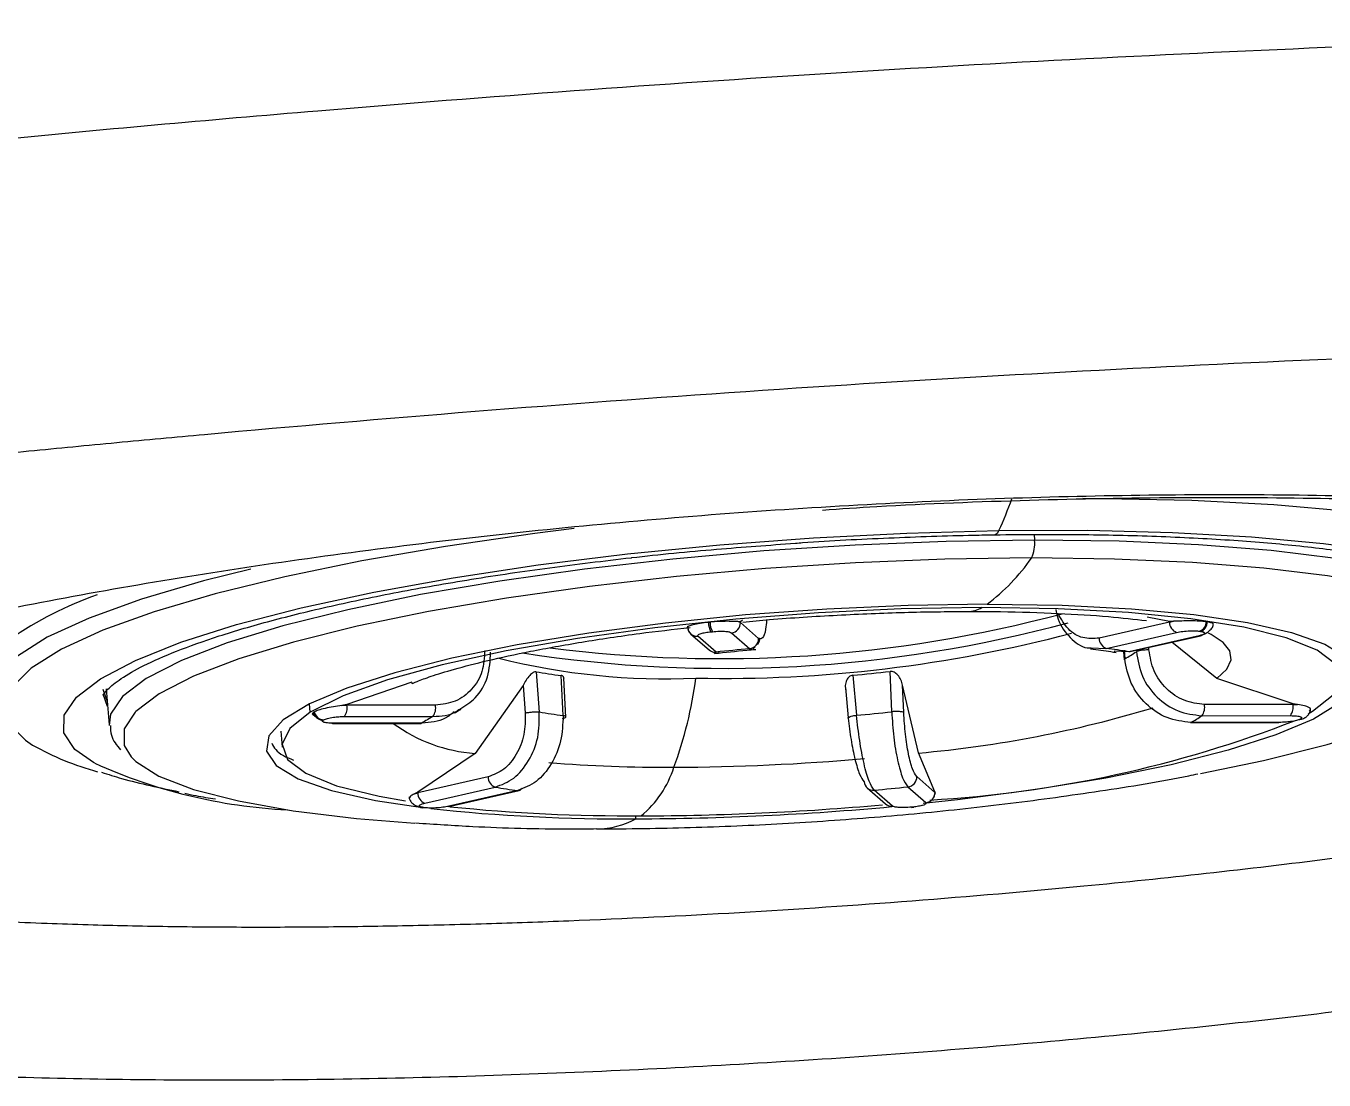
# Model space of a CAD drawing. Extents: x 525 to 613, y 487 to 635.
# Drawn here: x 566.148 to 567.716, y 583.094 to 584.367 of the extents above; entities that cross this region are included whole.
import ezdxf

# ---------------------------------------------------------------- set-up
doc = ezdxf.new("R2010")
doc.units = 0
doc.header["$MEASUREMENT"] = 0
doc.layers.add('1', color=4, linetype='Continuous')
doc.layers.add('STD TEST', color=3, linetype='Continuous')

# ---------------------------------------------------------------- blocks, each defined once
blk = doc.blocks.new('2023 VANGUARD')
at = {"layer": '1', "color": 3, "linetype": 'Continuous', "lineweight": 25}
for p, q in [((-1.5942, -8.9379), (-1.5937, -8.945)), ((-1.9879, -9.0442), (-1.9859, -9.044)), ((-1.9491, -9.0436), (-1.9508, -9.0434)), ((-1.9508, -9.0434), (-1.9491, -9.0444)), ((-1.9465, -9.0415), (-1.9491, -9.0436)), ((-1.9491, -9.0444), (-1.9491, -9.0436)), ((-1.9271, -9.0636), (-1.9491, -9.0444)), ((-1.4308, -9.0439), (-1.5157, -9.0632)), ((-1.4308, -9.0432), (-1.4579, -9.038)), ((-1.4258, -9.0429), (-1.4308, -9.0432)), ((-1.4308, -9.0439), (-1.4258, -9.0429)), ((-1.4308, -9.0432), (-1.4308, -9.0439)), ((-1.3864, -9.0435), (-1.3851, -9.0436)), ((-2.0127, -9.0508), (-2.0133, -9.0497)), ((-2.009, -9.0583), (-1.987, -9.0775)), ((-1.9784, -9.0801), (-2.0004, -9.0609)), ((-1.985, -9.0557), (-1.983, -9.0555)), ((-1.9599, -9.0568), (-1.9379, -9.076)), ((-1.5072, -9.0756), (-1.4222, -9.0563)), ((-1.395, -9.0604), (-1.48, -9.0797)), ((-1.4781, -9.0796), (-1.3932, -9.0603)), ((-1.3945, -9.0549), (-1.3932, -9.0551)), ((-1.3923, -9.0539), (-1.3898, -9.0546)), ((-1.9379, -9.076), (-1.9353, -9.0757)), ((-1.9341, -9.0767), (-1.9313, -9.0737)), ((-1.5254, -9.0751), (-1.5072, -9.0756)), ((-1.48, -9.0797), (-1.4975, -9.0791)), ((-1.4862, -9.0795), (-1.4854, -9.0894)), ((-1.4855, -9.078), (-1.4848, -9.0882)), ((-1.4556, -9.0775), (-1.4558, -9.0745)), ((-1.3735, -9.112), (-1.4279, -9.0682)), ((-1.9757, -9.0798), (-1.9784, -9.0801)), ((-2.196, -9.1039), (-2.192, -9.1525)), ((-2.1632, -9.1568), (-2.1656, -9.1084)), ((-1.8134, -9.1081), (-1.809, -9.1564)), ((-1.7662, -9.1521), (-1.7682, -9.1035)), ((-2.7193, -9.125), (-2.7141, -9.1398)), ((-2.7154, -9.1247), (-2.7117, -9.1681)), ((-2.3462, -9.1164), (-2.4245, -9.1436)), ((-2.2117, -9.1206), (-2.2697, -9.2025)), ((-2.2117, -9.1206), (-2.209, -9.1536)), ((-2.1601, -9.1586), (-2.1624, -9.1116)), ((-1.8223, -9.1228), (-1.8189, -9.1597)), ((-1.7339, -9.202), (-1.7531, -9.1202)), ((-1.7517, -9.1532), (-1.7531, -9.1202)), ((-1.2815, -9.1425), (-1.3735, -9.112)), ((-2.7136, -9.1457), (-2.7189, -9.1309)), ((-2.4687, -9.1527), (-2.4695, -9.1427)), ((-2.4647, -9.1528), (-2.464, -9.1524)), ((-2.4245, -9.1436), (-2.4304, -9.1445)), ((-2.4304, -9.1445), (-2.4245, -9.1443)), ((-2.4275, -9.1579), (-2.3205, -9.1578)), ((-2.4245, -9.1443), (-2.4245, -9.1436)), ((-2.3175, -9.1442), (-2.4245, -9.1443)), ((-1.3914, -9.157), (-1.2845, -9.1569)), ((-1.2814, -9.1433), (-1.3884, -9.1434)), ((-1.2759, -9.1434), (-1.2815, -9.1425)), ((-1.2815, -9.1425), (-1.2814, -9.1433)), ((-1.2814, -9.1433), (-1.2759, -9.1434)), ((-1.2633, -9.1548), (-1.2578, -9.1516)), ((-2.4531, -9.1622), (-2.4524, -9.1618)), ((-2.4416, -9.1663), (-2.3346, -9.1662)), ((-2.3338, -9.166), (-2.4408, -9.1661)), ((-1.4055, -9.1653), (-1.2985, -9.1652)), ((-1.2978, -9.165), (-1.4048, -9.1651)), ((-1.2722, -9.1607), (-1.2728, -9.1611)), ((-1.2674, -9.1596), (-1.2668, -9.1592)), ((-2.5042, -9.1757), (-2.5026, -9.195)), ((-2.2697, -9.2025), (-2.3389, -9.2494)), ((-1.7141, -9.2488), (-1.7339, -9.202)), ((-2.2538, -9.2308), (-2.3388, -9.2502)), ((-1.7141, -9.2496), (-1.7361, -9.2304)), ((-2.3389, -9.2494), (-2.3429, -9.2512)), ((-2.3429, -9.2512), (-2.3388, -9.2502)), ((-2.3388, -9.2502), (-2.3389, -9.2494)), ((-2.3303, -9.2626), (-2.2453, -9.2433)), ((-2.218, -9.2473), (-2.303, -9.2666)), ((-2.3012, -9.2665), (-2.2162, -9.2472)), ((-1.7959, -9.2442), (-1.7739, -9.2634)), ((-1.7654, -9.2661), (-1.7874, -9.2469)), ((-1.7469, -9.2428), (-1.7249, -9.262)), ((-1.7151, -9.2534), (-1.7135, -9.2506)), ((-1.7135, -9.2506), (-1.7141, -9.2488)), ((-1.7141, -9.2488), (-1.7141, -9.2496)), ((-1.7141, -9.2496), (-1.7135, -9.2506)), ((-1.7665, -9.266), (-1.7649, -9.2663)), ((-1.7403, -9.2673), (-1.7423, -9.2675)), ((-1.7419, -9.2677), (-1.7399, -9.2675)), ((-2.3346, -9.268), (-2.3333, -9.2682)), ((-2.3308, -9.2681), (-2.3321, -9.2679)), ((-2.0754, -9.2815), (-2.0756, -9.2779))]:
    blk.add_line(p, q, dxfattribs=at)
at = {"layer": '1', "color": 3, "linetype": 'Continuous', "lineweight": 25, "flags": 128}
for points in [[(-0.9345, -9.0747), (-0.9297, -9.0711), (-0.9068, -9.0483), (-0.8979, -9.026), (-0.9032, -9.0045), (-0.9225, -8.9843), (-0.9556, -8.9655), (-1.0021, -8.9485), (-1.0611, -8.9335), (-1.1319, -8.9207), (-1.2134, -8.9103), (-1.3045, -8.9024), (-1.4038, -8.8972), (-1.5098, -8.8948), (-1.5355, -8.8946)], [(-2.15, -8.9309), (-2.1976, -8.9369), (-2.3052, -8.9525), (-2.4063, -8.9699), (-2.4996, -8.9891), (-2.5837, -9.0096), (-2.6574, -9.0313), (-2.7195, -9.0538), (-2.7692, -9.0767), (-2.8058, -9.0997), (-2.8287, -9.1225), (-2.8375, -9.1448), (-2.8323, -9.1663), (-2.8129, -9.1865), (-2.8041, -9.1925)], [(-2.7292, -9.2144), (-2.7531, -9.1977), (-2.7666, -9.1776), (-2.766, -9.1565), (-2.7511, -9.1347), (-2.7223, -9.1125), (-2.68, -9.0902), (-2.6249, -9.0683), (-2.5578, -9.047), (-2.4798, -9.0267), (-2.3921, -9.0077), (-2.2961, -8.9904), (-2.1933, -8.9749), (-2.0854, -8.9616), (-1.974, -8.9506), (-1.8609, -8.9422), (-1.7479, -8.9364), (-1.6367, -8.9333)], [(-1.6367, -8.9333), (-1.6389, -8.9369), (-1.6413, -8.9383), (-1.6417, -8.9384)], [(-1.6367, -8.9333), (-1.5292, -8.933), (-1.427, -8.9356), (-1.3317, -8.9408), (-1.2448, -8.9488), (-1.1678, -8.9593), (-1.1017, -8.9722), (-1.0477, -8.9872), (-1.0066, -9.0042), (-0.9791, -9.0229), (-0.9655, -9.0429), (-0.9662, -9.0641), (-0.981, -9.0859), (-1.0096, -9.108)], [(-1.5937, -8.945), (-1.7006, -8.9465), (-1.8103, -8.9509), (-1.9209, -8.958), (-2.0306, -8.9677), (-2.1375, -8.9798), (-2.2397, -8.9943), (-2.3356, -9.0107), (-2.4234, -9.0289), (-2.5017, -9.0484), (-2.5691, -9.0691), (-2.6244, -9.0904), (-2.6668, -9.1122), (-2.6955, -9.1339), (-2.71, -9.1552), (-2.7117, -9.1688)], [(-1.0202, -9.0551), (-1.0219, -9.047), (-1.0363, -9.0276), (-1.0649, -9.0095), (-1.1072, -8.9932), (-1.1625, -8.9789), (-1.2298, -8.9669), (-1.308, -8.9574), (-1.3957, -8.9505), (-1.4915, -8.9463), (-1.5937, -8.945)], [(-1.5974, -8.9664), (-1.7023, -8.9679), (-1.8101, -8.9722), (-1.9187, -8.9792), (-2.0264, -8.9887), (-2.1314, -9.0007), (-2.2318, -9.0148), (-2.3259, -9.031), (-2.4122, -9.0488), (-2.489, -9.068), (-2.5552, -9.0883), (-2.6096, -9.1093), (-2.6512, -9.1306), (-2.6794, -9.1519), (-2.6801, -9.1526)], [(-1.056, -9.0427), (-1.078, -9.0298), (-1.1196, -9.0138), (-1.1739, -8.9998), (-1.24, -8.988), (-1.3168, -8.9786), (-1.4029, -8.9718), (-1.497, -8.9678), (-1.5974, -8.9664)], [(-2.5407, -8.9798), (-2.5976, -8.9941), (-2.6725, -9.0161), (-2.7358, -9.039), (-2.7864, -9.0623), (-2.8236, -9.0857), (-2.8469, -9.109), (-2.8559, -9.1317), (-2.8506, -9.1535), (-2.8454, -9.1608)], [(-1.6511, -9.0222), (-1.7465, -9.0237), (-1.8445, -9.0281), (-1.9429, -9.0353), (-2.0395, -9.0451), (-2.1322, -9.0572), (-2.2189, -9.0715), (-2.2976, -9.0875), (-2.3667, -9.105), (-2.4244, -9.1236), (-2.4697, -9.1428), (-2.5014, -9.1621), (-2.5189, -9.1813), (-2.5217, -9.1998), (-2.5098, -9.2172), (-2.4834, -9.2332), (-2.4432, -9.2473), (-2.3901, -9.2593), (-2.333, -9.268)], [(-1.6575, -9.0263), (-1.7547, -9.0279), (-1.8546, -9.0326), (-1.9547, -9.0403), (-2.0526, -9.0507), (-2.1458, -9.0636), (-2.2321, -9.0786), (-2.3093, -9.0955), (-2.3755, -9.1138), (-2.429, -9.133), (-2.4687, -9.1527)], [(-1.6511, -9.0222), (-1.5605, -9.0236), (-1.4766, -9.0278), (-1.4014, -9.0348), (-1.3365, -9.0444), (-1.2833, -9.0564), (-1.2431, -9.0706), (-1.2168, -9.0865), (-1.2049, -9.104), (-1.2077, -9.1225), (-1.2251, -9.1416), (-1.2569, -9.161), (-1.3021, -9.1802), (-1.3599, -9.1987), (-1.4289, -9.2162), (-1.5077, -9.2323), (-1.5943, -9.2465), (-1.687, -9.2587), (-1.7285, -9.2632)], [(-1.2578, -9.1516), (-1.2331, -9.1319), (-1.2239, -9.1127), (-1.2304, -9.0945), (-1.2525, -9.0777), (-1.2896, -9.0628), (-1.3409, -9.05), (-1.405, -9.0398), (-1.4804, -9.0323), (-1.5653, -9.0278), (-1.6575, -9.0263)], [(-2.0127, -9.0508), (-2.0123, -9.053), (-2.0116, -9.0548)], [(-1.3735, -9.112), (-1.3616, -9.1006), (-1.3563, -9.0894), (-1.3578, -9.0787), (-1.3658, -9.0685), (-1.3804, -9.0589), (-1.3836, -9.0573)], [(-1.4781, -9.0796), (-1.4785, -9.0797), (-1.48, -9.0797)], [(-1.3932, -9.2268), (-1.3173, -9.211), (-1.2404, -9.1917), (-1.1743, -9.1715), (-1.1199, -9.1505), (-1.0783, -9.1291), (-1.0501, -9.1078), (-1.0379, -9.0916)], [(-2.6801, -9.1526), (-2.6936, -9.1729), (-2.6937, -9.1931), (-2.6852, -9.2066)], [(-2.4687, -9.1527), (-2.4934, -9.1723), (-2.5027, -9.1915), (-2.4961, -9.2097), (-2.474, -9.2265), (-2.4369, -9.2415), (-2.3856, -9.2542), (-2.3537, -9.2599)], [(-2.3338, -9.166), (-2.3346, -9.1662), (-2.3346, -9.1662)], [(-1.4055, -9.1653), (-1.4055, -9.1653), (-1.4048, -9.1651)], [(-1.2978, -9.165), (-1.2985, -9.1652), (-1.2985, -9.1652)], [(-2.6852, -9.2066), (-2.6795, -9.2122), (-2.6515, -9.2299), (-2.6099, -9.246), (-2.5556, -9.26), (-2.4895, -9.2718), (-2.4127, -9.2811), (-2.3426, -9.2869)], [(-2.3012, -9.2665), (-2.3016, -9.2666), (-2.303, -9.2666)], [(-1.7419, -9.2677), (-1.7419, -9.2677), (-1.7423, -9.2675)], [(-1.7403, -9.2673), (-1.7399, -9.2675), (-1.7396, -9.2673), (-1.7394, -9.267)], [(-2.3308, -9.2681), (-2.3323, -9.2682), (-2.3333, -9.2682)]]:
    blk.add_lwpolyline(points, dxfattribs=at)
at = {"layer": '1', "color": 3, "linetype": 'Continuous', "lineweight": 25}
for centre, radius, start, end in [((-2.1925, -8.6839), 0.6092, 335.8315, 339.7137), ((-1.6319, -8.9495), 0.0384, 333.8758, 6.775), ((-1.7922, -8.8324), 0.2365, 306.6173, 325.4652), ((-2.5712, -9.4445), 0.4605, 109.6761, 124.3978), ((-1.6747, -8.9971), 0.0339, 270.4577, 300.4655), ((-1.969, -7.5053), 1.5945, 261.2175, 285.1206), ((-1.9741, -7.4838), 1.6042, 262.6679, 284.9412), ((-1.9621, -9.0438), 0.0257, 180.8954, 207.4046), ((-1.9601, -9.0436), 0.0257, 180.8954, 207.4046), ((-1.9612, -9.0448), 0.0121, 276.0755, 1.9872), ((-1.4177, -9.0441), 0.013, 179.1094, 249.717), ((-1.3986, -9.0434), 0.0122, 289.6025, 359.961), ((-1.3973, -9.0436), 0.0122, 289.6025, 359.961), ((-2.0016, -9.0498), 0.0112, 210.3138, 276.1483), ((-1.9698, -7.4636), 1.6483, 268.8476, 284.7869), ((-1.9392, -9.064), 0.0121, 276.0755, 1.9891), ((-1.5027, -9.0634), 0.013, 179.1082, 249.7167), ((-1.3942, -9.0555), 0.00494, 261.234, 304.7528), ((-1.9796, -9.069), 0.0112, 229.0163, 276.0821), ((-1.7039, -11.5939), 2.5287, 95.3095, 96.2326), ((-1.6079, -9.8492), 0.7801, 80.5639, 82.5862), ((-2.0396, -8.2882), 0.8242, 255.853, 272.5443), ((-1.5396, -8.9828), 0.1188, 297.4695, 305.404), ((-2.0849, -8.4586), 0.6548, 260.2315, 262.9186), ((-2.0043, -6.9934), 2.1233, 275.1579, 276.3841), ((-2.478, -9.052), 0.4787, 339.5543, 352.8456), ((-2.4528, -9.15), 0.0122, 193.031, 268.5467), ((-2.4521, -9.1496), 0.0122, 193.031, 268.5467), ((-2.4423, -9.1475), 0.0181, 324.7898, 9.9814), ((-2.2535, -9.2825), 0.1415, 118.2798, 124.5936), ((-2.3353, -9.1474), 0.0181, 324.7901, 9.9819), ((-2.0817, -8.5069), 0.6549, 260.305, 262.845), ((-2.0011, -7.0417), 2.1235, 275.1914, 276.3506), ((-1.8596, -7.7907), 1.417, 275.092, 286.7902), ((-1.4718, -9.0405), 0.1415, 298.2798, 304.5936), ((-1.4063, -9.1465), 0.0181, 324.7901, 9.9819), ((-1.2993, -9.1464), 0.0181, 324.7898, 9.9814), ((-2.4416, -9.1648), 0.00146, 227.1846, 301.579), ((-2.2559, -9.0126), 0.1905, 233.7757, 265.8374), ((-1.8034, -7.8135), 1.4477, 273.2965, 291.2577), ((-1.2728, -9.1508), 0.0103, 269.8632, 301.3114), ((-1.2721, -9.1505), 0.0103, 269.7956, 308.5171), ((-2.6365, -8.8947), 0.3417, 240.628, 254.8916), ((-2.4648, -8.6306), 0.6408, 245.6345, 267.1489), ((-2.0373, -7.3769), 1.8423, 265.5457, 270.2453), ((-2.1494, -9.1809), 0.126, 309.637, 342.3109), ((-2.0361, -6.5517), 2.6675, 270.1438, 275.0964), ((-2.2408, -9.2311), 0.013, 179.1082, 249.7167), ((-1.7481, -9.2308), 0.0121, 276.0755, 1.989), ((-2.3258, -9.2504), 0.013, 179.1094, 249.717), ((-2.1174, -8.4738), 0.7801, 260.5639, 262.5862), ((-2.2175, -9.2418), 0.0055, 263.8639, 328.1289), ((-1.7886, -9.2358), 0.0112, 185.0234, 276.1639), ((-2.0214, -6.7291), 2.5287, 275.3095, 276.2326), ((-1.7261, -9.25), 0.0121, 276.0755, 1.9872), ((-2.3336, -9.2613), 0.00669, 244.3777, 283.1085), ((-2.0848, -7.1638), 2.1141, 264.1582, 270.4276), ((-2.0849, -5.8114), 3.4701, 270.1564, 275.2716), ((-2.0777, -5.9244), 3.3536, 270.1473, 275.1361), ((-1.7666, -9.255), 0.0112, 229.0163, 276.0821), ((-2.0917, -7.1169), 2.1647, 263.8629, 270.43), ((-2.1239, -9.1916), 0.1022, 270.7822, 298.304)]:
    blk.add_arc(centre, radius, start, end, dxfattribs=at)
for points, knots in [([(4.9016, -8.7342), (4.8656, -8.7282), (4.7939, -8.7161), (4.6862, -8.6986), (4.5788, -8.6814), (4.4714, -8.6648), (4.3642, -8.6485), (4.2571, -8.6326), (4.1502, -8.6172), (4.0434, -8.6022), (3.9367, -8.5877), (3.8302, -8.5735), (3.7239, -8.5598), (3.6177, -8.5464), (3.5116, -8.5335), (3.4057, -8.521), (3.3, -8.5089), (3.1943, -8.4972), (3.0889, -8.4859), (2.9836, -8.475), (2.8784, -8.4645), (2.7735, -8.4544), (2.6686, -8.4447), (2.564, -8.4354), (2.2873, -8.4117), (1.8399, -8.379), (1.2227, -8.347), (0.6099, -8.328), (-0.0006, -8.3217), (-0.6113, -8.328), (-1.2248, -8.3471), (-1.8413, -8.3791), (-2.319, -8.4141), (-2.6574, -8.4435), (-2.856, -8.4622), (-3.0558, -8.4823), (-3.2566, -8.5039), (-3.4586, -8.527), (-3.6616, -8.5517), (-3.8657, -8.578), (-4.0709, -8.6059), (-4.2771, -8.6354), (-4.4844, -8.6666), (-4.6927, -8.6994), (-4.8318, -8.7226), (-4.9016, -8.7342)], [0, 0, 0, 0, 0.011092, 0.022165, 0.033216, 0.044247, 0.055258, 0.066248, 0.077218, 0.088167, 0.099097, 0.110005, 0.120894, 0.131762, 0.14261, 0.153439, 0.164247, 0.175035, 0.185804, 0.196552, 0.207281, 0.217991, 0.228681, 0.239351, 0.250002, 0.313248, 0.375993, 0.438243, 0.500002, 0.561948, 0.624257, 0.686938, 0.750001, 0.770134, 0.790393, 0.810778, 0.83129, 0.85193, 0.872696, 0.893591, 0.914614, 0.935766, 0.957048, 0.978459, 1, 1, 1, 1]), ([(-5.1712, -9.17), (-5.1351, -9.1634), (-5.063, -9.1502), (-4.9547, -9.131), (-4.8465, -9.1122), (-4.7383, -9.0938), (-4.6303, -9.0759), (-4.5224, -9.0584), (-4.4145, -9.0414), (-4.3067, -9.0248), (-4.1991, -9.0086), (-4.0915, -8.9929), (-3.984, -8.9776), (-3.8766, -8.9627), (-3.7694, -8.9482), (-3.6622, -8.9342), (-3.5551, -8.9206), (-3.4481, -8.9074), (-3.3413, -8.8947), (-3.2345, -8.8823), (-3.1279, -8.8704), (-3.0214, -8.8589), (-2.915, -8.8478), (-2.8087, -8.8371), (-2.7025, -8.8269), (-2.4141, -8.8001), (-1.9441, -8.7628), (-1.2932, -8.726), (-0.6455, -8.7041), (-0.1493, -8.6985), (0.1964, -8.6997), (0.3929, -8.7017), (0.5897, -8.7051), (0.7868, -8.7098), (0.9842, -8.7159), (1.1819, -8.7234), (1.3798, -8.7322), (1.5779, -8.7424), (1.7763, -8.754), (1.9748, -8.767), (2.1736, -8.7814), (2.3726, -8.7972), (2.5717, -8.8145), (2.7711, -8.8331), (2.9705, -8.8532), (3.1701, -8.8747), (3.3699, -8.8976), (3.5698, -8.922), (3.7697, -8.9478), (3.9698, -8.9751), (4.1699, -9.0038), (4.3701, -9.034), (4.5704, -9.0657), (4.7707, -9.0988), (4.9711, -9.1334), (5.1045, -9.1576), (5.1713, -9.1697)], [0, 0, 0, 0, 0.010591, 0.021166, 0.031726, 0.042272, 0.052802, 0.063317, 0.073816, 0.084301, 0.094771, 0.105225, 0.115665, 0.126089, 0.136498, 0.146892, 0.15727, 0.167634, 0.177982, 0.188315, 0.198633, 0.208936, 0.219224, 0.229496, 0.239753, 0.249995, 0.313051, 0.375739, 0.438056, 0.499999, 0.518868, 0.537767, 0.556697, 0.575656, 0.594645, 0.613664, 0.632712, 0.651789, 0.670896, 0.690031, 0.709196, 0.728389, 0.74761, 0.76686, 0.786138, 0.805444, 0.824778, 0.844139, 0.863528, 0.882943, 0.902385, 0.921854, 0.94135, 0.960873, 0.980423, 1, 1, 1, 1]), ([(-3.3535, -9.5485), (-3.3879, -9.5428), (-3.4519, -9.5303), (-3.5321, -9.5087), (-3.5961, -9.4845), (-3.6435, -9.4577), (-3.6738, -9.4284), (-3.6912, -9.3867), (-3.6734, -9.3411), (-3.6211, -9.2933), (-3.565, -9.2567), (-3.4927, -9.2197), (-3.4048, -9.1827), (-3.3023, -9.1463), (-3.1859, -9.1109), (-3.0568, -9.0768), (-2.87, -9.0338), (-2.6625, -8.9951), (-2.4416, -8.9624), (-2.2702, -8.9411), (-2.0952, -8.9232), (-1.9181, -8.909), (-1.7404, -8.8986), (-1.5639, -8.8921), (-1.3901, -8.8896), (-1.2211, -8.8909), (-1.0584, -8.8961), (-0.9035, -8.9051), (-0.7574, -8.9176), (-0.6216, -8.9336), (-0.4979, -8.9527), (-0.3516, -8.9818), (-0.2336, -9.0161), (-0.1481, -9.0541), (-0.1002, -9.0843), (-0.0697, -9.1156), (-0.0566, -9.1479), (-0.0609, -9.1807), (-0.0829, -9.2138), (-0.1222, -9.2469), (-0.1784, -9.2796), (-0.2509, -9.3118), (-0.339, -9.3432), (-0.442, -9.3735), (-0.5973, -9.4123), (-0.7785, -9.4483), (-0.979, -9.4807), (-1.1383, -9.5031), (-1.3043, -9.5234), (-1.4758, -9.5415), (-1.6509, -9.5572), (-1.8281, -9.5706), (-2.006, -9.5813), (-2.2409, -9.5921), (-2.4706, -9.5974), (-2.687, -9.5968), (-2.842, -9.5934), (-2.9874, -9.5869), (-3.1223, -9.5774), (-3.2456, -9.5648), (-3.3191, -9.5543), (-3.3535, -9.5485)], [0, 0, 0, 0, 0.01572, 0.031465, 0.047027, 0.062633, 0.078288, 0.093958, 0.12507, 0.140747, 0.156379, 0.171982, 0.187613, 0.203213, 0.218828, 0.234467, 0.250144, 0.281253, 0.296926, 0.312575, 0.328158, 0.343751, 0.359376, 0.375014, 0.39061, 0.406284, 0.421862, 0.437448, 0.453094, 0.468808, 0.484532, 0.500198, 0.531238, 0.546903, 0.562555, 0.578168, 0.593732, 0.60939, 0.624999, 0.640609, 0.656286, 0.67188, 0.687453, 0.703116, 0.718782, 0.749903, 0.76558, 0.781198, 0.796813, 0.812443, 0.82804, 0.843637, 0.859276, 0.874951, 0.90605, 0.921721, 0.937371, 0.952962, 0.968536, 0.984267, 1, 1, 1, 1]), ([(-1.8499, -8.9085), (-1.8281, -8.907), (-1.7443, -8.9014), (-1.6001, -8.8961), (-1.4204, -8.8926), (-1.2481, -8.8937), (-1.085, -8.8987), (-0.9333, -8.9073), (-0.7957, -8.9191), (-0.6747, -8.933), (-0.5714, -8.9483), (-0.4856, -8.9641), (-0.4126, -8.9805), (-0.349, -8.998), (-0.3017, -9.0142), (-0.2717, -9.0267), (-0.27, -9.0258), (-0.2813, -9.0079), (-0.2869, -8.9991)], [0, 0, 0, 0, 0.025822, 0.098966, 0.170973, 0.242517, 0.312702, 0.381505, 0.44874, 0.512322, 0.57173, 0.626958, 0.677708, 0.729061, 0.792187, 0.863648, 0.932879, 1, 1, 1, 1]), ([(-1.8826, -8.9486), (-1.8797, -8.9483), (-1.8422, -8.9454), (-1.7696, -8.942), (-1.6923, -8.9392), (-1.6502, -8.9385), (-1.6417, -8.9384)], [0, 0, 0, 0, 0.035464, 0.463764, 0.892012, 1, 1, 1, 1]), ([(-1.6417, -8.9384), (-1.6241, -8.9382), (-1.5732, -8.9376), (-1.4919, -8.9385), (-1.4005, -8.9418), (-1.3159, -8.9474), (-1.2395, -8.9553), (-1.1725, -8.9652), (-1.116, -8.9768), (-1.0712, -8.9895), (-1.0403, -9.0024), (-1.0221, -9.0133), (-1.0173, -9.0201), (-1.0177, -9.019), (-1.0177, -9.0187)], [0, 0, 0, 0, 0.051141, 0.148379, 0.245537, 0.342498, 0.439156, 0.53534, 0.630761, 0.724907, 0.816878, 0.896276, 0.980267, 1, 1, 1, 1]), ([(-2.0812, -8.9661), (-2.0809, -8.9661), (-2.0475, -8.962), (-1.9808, -8.9558), (-1.9144, -8.9509), (-1.8826, -8.9486)], [0, 0, 0, 0, 0.00492, 0.523796, 1, 1, 1, 1]), ([(-2.719, -9.1314), (-2.719, -9.1317), (-2.7193, -9.133), (-2.7148, -9.1252), (-2.6987, -9.1125), (-2.6708, -9.0963), (-2.6313, -9.0788), (-2.5799, -9.0605), (-2.5173, -9.0421), (-2.4448, -9.0243), (-2.3636, -9.0074), (-2.2748, -8.9919), (-2.1805, -8.9778), (-2.1142, -8.97), (-2.0812, -8.9661)], [0, 0, 0, 0, 0.026118, 0.101804, 0.181547, 0.263655, 0.35019, 0.439918, 0.531629, 0.624518, 0.718111, 0.812136, 0.906431, 1, 1, 1, 1]), ([(-0.2822, -9.0242), (-0.281, -9.0297), (-0.2768, -9.0479), (-0.2942, -9.0719), (-0.3196, -9.0956), (-0.3425, -9.1119), (-0.3703, -9.1282), (-0.4024, -9.1441), (-0.4388, -9.1598), (-0.4809, -9.1757), (-0.5267, -9.191), (-0.5792, -9.2068), (-0.643, -9.2241), (-0.723, -9.2433), (-0.8097, -9.2617), (-0.8901, -9.2769), (-0.9847, -9.2935), (-1.0973, -9.3112), (-1.2392, -9.3306), (-1.3836, -9.3478), (-1.5521, -9.3652), (-1.7409, -9.3815), (-1.95, -9.3956), (-2.1221, -9.404), (-2.2573, -9.4087), (-2.3562, -9.4111), (-2.4529, -9.4125), (-2.5477, -9.4128), (-2.6429, -9.4121), (-2.7227, -9.4103), (-2.7886, -9.4081), (-2.8419, -9.4059), (-2.8985, -9.4028), (-2.9637, -9.3985), (-3.0356, -9.3925), (-3.1026, -9.3853), (-3.1471, -9.3794), (-3.1701, -9.376), (-3.1793, -9.3746), (-3.1857, -9.3736), (-3.1891, -9.3731), (-3.1905, -9.3728)], [0, 0, 0, 0, 0.022281, 0.073724, 0.095071, 0.117004, 0.139523, 0.161029, 0.182053, 0.204369, 0.227972, 0.247526, 0.273323, 0.305348, 0.33617, 0.361819, 0.382305, 0.422782, 0.459578, 0.499005, 0.536737, 0.588427, 0.639855, 0.691042, 0.716066, 0.741954, 0.766835, 0.791684, 0.81784, 0.845307, 0.859917, 0.876055, 0.893722, 0.912921, 0.939409, 0.967424, 0.98671, 0.991895, 0.99573, 0.998214, 1, 1, 1, 1]), ([(-1.9462, -9.044), (-1.9355, -9.0429), (-1.8979, -9.0393), (-1.8319, -9.0352), (-1.7509, -9.0317), (-1.6996, -9.0312), (-1.6743, -9.031)], [0, 0, 0, 0, 0.118028, 0.414616, 0.711706, 1, 1, 1, 1]), ([(-1.6743, -9.031), (-1.6611, -9.031), (-1.6231, -9.0312), (-1.5649, -9.033), (-1.5046, -9.0368), (-1.4732, -9.0404), (-1.4585, -9.0421)], [0, 0, 0, 0, 0.157837, 0.453318, 0.74315, 1, 1, 1, 1]), ([(-1.5682, -9.0285), (-1.5674, -9.0326), (-1.5645, -9.0464), (-1.5511, -9.0634), (-1.5364, -9.0752), (-1.527, -9.0751), (-1.5254, -9.0751)], [0, 0, 0, 0, 0.158414, 0.539186, 0.919985, 1, 1, 1, 1]), ([(-1.9879, -9.0442), (-1.9913, -9.0446), (-1.9982, -9.0454), (-2.0064, -9.0471), (-2.0121, -9.0487), (-2.0129, -9.0494), (-2.0133, -9.0497)], [0, 0, 0, 0, 0.2475583, 0.5008343, 0.7536478, 1, 1, 1, 1]), ([(-1.9508, -9.0434), (-1.9525, -9.0433), (-1.9559, -9.0431), (-1.9647, -9.0429), (-1.9751, -9.0431), (-1.9823, -9.0437), (-1.9859, -9.044)], [0, 0, 0, 0, 0.246603, 0.499388, 0.752586, 1, 1, 1, 1]), ([(-1.9175, -9.0413), (-1.9178, -9.0452), (-1.9187, -9.0558), (-1.9221, -9.0649), (-1.9254, -9.064), (-1.9271, -9.0636)], [0, 0, 0, 0, 0.227333, 0.614261, 1, 1, 1, 1]), ([(-1.5157, -9.0632), (-1.5224, -9.0637), (-1.5356, -9.0647), (-1.5539, -9.0537), (-1.5615, -9.0403), (-1.5652, -9.0337)], [0, 0, 0, 0, 0.336352, 0.673498, 1, 1, 1, 1]), ([(-1.3864, -9.0435), (-1.389, -9.0432), (-1.3944, -9.0426), (-1.4049, -9.0424), (-1.416, -9.0426), (-1.4226, -9.0428), (-1.4258, -9.0429)], [0, 0, 0, 0, 0.247558, 0.500834, 0.753648, 1, 1, 1, 1]), ([(-1.3774, -9.0465), (-1.3779, -9.046), (-1.3787, -9.0449), (-1.383, -9.0441), (-1.3851, -9.0436)], [0, 0, 0, 0, 0.505777, 1, 1, 1, 1]), ([(-1.3823, -9.0541), (-1.382, -9.0539), (-1.3801, -9.0524), (-1.3784, -9.0499), (-1.378, -9.0477), (-1.3779, -9.0469)], [0, 0, 0, 0, 0.10455, 0.675611, 1, 1, 1, 1]), ([(-2.3453, -9.1179), (-2.3457, -9.1181), (-2.3472, -9.1189), (-2.3401, -9.1155), (-2.3235, -9.1094), (-2.2948, -9.1005), (-2.2546, -9.0901), (-2.2029, -9.0789), (-2.141, -9.0678), (-2.076, -9.0579), (-2.0304, -9.0527), (-2.0099, -9.0503)], [0, 0, 0, 0, 0.029622, 0.119567, 0.220631, 0.333963, 0.458811, 0.593157, 0.734597, 0.880972, 1, 1, 1, 1]), ([(-2.0122, -9.0491), (-2.0124, -9.0497), (-2.0127, -9.051), (-2.0124, -9.0523), (-2.0122, -9.0531)], [0, 0, 0, 0, 0.38812, 1, 1, 1, 1]), ([(-2.0122, -9.0531), (-2.0122, -9.0532), (-2.0121, -9.0543), (-2.011, -9.0561), (-2.0096, -9.0576), (-2.0088, -9.0584)], [0, 0, 0, 0, 0.063737, 0.534678, 1, 1, 1, 1]), ([(-2.0004, -9.0609), (-2.0006, -9.0604), (-2.001, -9.0594), (-1.9971, -9.0577), (-1.9915, -9.0564), (-1.9871, -9.0559), (-1.985, -9.0557)], [0, 0, 0, 0, 0.279486, 0.559002, 0.779415, 1, 1, 1, 1]), ([(-1.983, -9.0555), (-1.9801, -9.0552), (-1.9743, -9.0548), (-1.9669, -9.055), (-1.9619, -9.0558), (-1.9605, -9.0565), (-1.9599, -9.0568)], [0, 0, 0, 0, 0.279658, 0.559227, 0.779582, 1, 1, 1, 1]), ([(-1.9283, -9.0705), (-1.928, -9.0702), (-1.9267, -9.069), (-1.9258, -9.0658), (-1.9251, -9.0633)], [0, 0, 0, 0, 0.255531, 1, 1, 1, 1]), ([(-1.4222, -9.0563), (-1.4198, -9.0559), (-1.415, -9.055), (-1.4067, -9.0544), (-1.3995, -9.0544), (-1.3962, -9.0547), (-1.3945, -9.0549)], [0, 0, 0, 0, 0.2794856, 0.5590017, 0.7794153, 1, 1, 1, 1]), ([(-1.3932, -9.0551), (-1.3916, -9.0555), (-1.3883, -9.0561), (-1.388, -9.0577), (-1.3903, -9.0592), (-1.3934, -9.06), (-1.395, -9.0604)], [0, 0, 0, 0, 0.279658, 0.559227, 0.779582, 1, 1, 1, 1]), ([(-1.3917, -9.0596), (-1.3897, -9.0588), (-1.386, -9.0573), (-1.3835, -9.0551), (-1.3823, -9.0541)], [0, 0, 0, 0, 0.540365, 1, 1, 1, 1]), ([(-2.2579, -9.0782), (-2.2584, -9.0869), (-2.2593, -9.1042), (-2.2727, -9.126), (-2.2928, -9.1413), (-2.3093, -9.1433), (-2.3175, -9.1442)], [0, 0, 0, 0, 0.249816, 0.500222, 0.750495, 1, 1, 1, 1]), ([(-1.9802, -9.0818), (-1.9674, -9.0804), (-1.9508, -9.0786), (-1.9341, -9.0771), (-1.9304, -9.0768)], [0, 0, 0, 0, 0.779405, 1, 1, 1, 1]), ([(-1.5261, -9.0761), (-1.5176, -9.0772), (-1.5068, -9.0787), (-1.4972, -9.0803), (-1.495, -9.0807)], [0, 0, 0, 0, 0.779835, 1, 1, 1, 1]), ([(-1.4617, -9.0778), (-1.4628, -9.0779), (-1.4649, -9.0781), (-1.4676, -9.0786), (-1.4697, -9.0791), (-1.4704, -9.0795), (-1.4707, -9.0796)], [0, 0, 0, 0, 0.2594148, 0.5189356, 0.7684504, 1, 1, 1, 1]), ([(-1.4556, -9.0775), (-1.4566, -9.0775), (-1.4586, -9.0775), (-1.4606, -9.0777), (-1.4617, -9.0778)], [0, 0, 0, 0, 0.481432, 1, 1, 1, 1]), ([(-1.3884, -9.1434), (-1.3967, -9.1424), (-1.4135, -9.1404), (-1.4353, -9.1252), (-1.4512, -9.1034), (-1.4541, -9.0861), (-1.4556, -9.0775)], [0, 0, 0, 0, 0.249775, 0.500139, 0.75045, 1, 1, 1, 1]), ([(-2.2882, -9.1489), (-2.2815, -9.1448), (-2.2667, -9.1357), (-2.2526, -9.1107), (-2.2514, -9.0905), (-2.2508, -9.0803)], [0, 0, 0, 0, 0.289795, 0.644904, 1, 1, 1, 1]), ([(-1.9828, -9.0797), (-1.9821, -9.0801), (-1.9793, -9.0819), (-1.9764, -9.0812), (-1.9742, -9.0808)], [0, 0, 0, 0, 0.244186, 1, 1, 1, 1]), ([(-1.4048, -9.1651), (-1.4146, -9.164), (-1.4342, -9.1617), (-1.46, -9.1438), (-1.4791, -9.1184), (-1.4829, -9.0983), (-1.4848, -9.0882)], [0, 0, 0, 0, 0.25003, 0.500035, 0.750022, 1, 1, 1, 1]), ([(-1.4707, -9.0796), (-1.469, -9.0898), (-1.4656, -9.1102), (-1.4468, -9.1357), (-1.421, -9.1535), (-1.4013, -9.1558), (-1.3914, -9.157)], [0, 0, 0, 0, 0.249978, 0.499965, 0.74997, 1, 1, 1, 1]), ([(-2.196, -9.1039), (-2.1965, -9.1039), (-2.1975, -9.1038), (-2.1995, -9.1047), (-2.2015, -9.1063), (-2.2045, -9.1093), (-2.2083, -9.1141), (-2.2105, -9.1184), (-2.2117, -9.1206)], [0, 0, 0, 0, 0.094256, 0.190576, 0.298462, 0.424807, 0.701731, 1, 1, 1, 1]), ([(-2.1622, -9.112), (-2.1624, -9.1114), (-2.1628, -9.1101), (-2.1639, -9.1088), (-2.165, -9.1085), (-2.1656, -9.1084)], [0, 0, 0, 0, 0.358, 0.682461, 1, 1, 1, 1]), ([(-1.8134, -9.1081), (-1.8142, -9.1082), (-1.8158, -9.1085), (-1.8179, -9.1098), (-1.8196, -9.1118), (-1.8215, -9.1153), (-1.8228, -9.1206), (-1.8222, -9.1249), (-1.8219, -9.1271)], [0, 0, 0, 0, 0.094221, 0.190485, 0.298283, 0.424504, 0.701611, 1, 1, 1, 1]), ([(-1.7531, -9.1202), (-1.7536, -9.118), (-1.7547, -9.1137), (-1.758, -9.1089), (-1.761, -9.1059), (-1.7633, -9.1043), (-1.7658, -9.1034), (-1.7674, -9.1035), (-1.7682, -9.1035)], [0, 0, 0, 0, 0.2982634, 0.575128, 0.7015064, 0.8094147, 0.9057447, 1, 1, 1, 1]), ([(-2.4647, -9.1528), (-2.4655, -9.1535), (-2.4672, -9.1549), (-2.4653, -9.1558), (-2.4643, -9.1563)], [0, 0, 0, 0, 0.499652, 1, 1, 1, 1]), ([(-2.4658, -9.1539), (-2.4649, -9.1553), (-2.463, -9.1581), (-2.4584, -9.1613), (-2.4548, -9.1626), (-2.4537, -9.163)], [0, 0, 0, 0, 0.411604, 0.816861, 1, 1, 1, 1]), ([(-2.4304, -9.1445), (-2.4339, -9.145), (-2.441, -9.1462), (-2.4511, -9.1481), (-2.4595, -9.1502), (-2.4626, -9.1517), (-2.464, -9.1524)], [0, 0, 0, 0, 0.2466031, 0.499388, 0.7525859, 1, 1, 1, 1]), ([(-2.4524, -9.1618), (-2.4512, -9.1613), (-2.4486, -9.1601), (-2.4415, -9.1589), (-2.4342, -9.1581), (-2.4297, -9.158), (-2.4275, -9.1579)], [0, 0, 0, 0, 0.2796579, 0.5592269, 0.7795818, 1, 1, 1, 1]), ([(-2.2947, -9.1521), (-2.2983, -9.155), (-2.3092, -9.1641), (-2.3239, -9.1652), (-2.3338, -9.166)], [0, 0, 0, 0, 0.32289, 1, 1, 1, 1]), ([(-2.3205, -9.1578), (-2.3105, -9.1574), (-2.2985, -9.1569), (-2.2896, -9.1499), (-2.2882, -9.1489)], [0, 0, 0, 0, 0.844618, 1, 1, 1, 1]), ([(-2.2943, -9.1536), (-2.293, -9.1527), (-2.2914, -9.1516), (-2.2877, -9.1496), (-2.2868, -9.1492)], [0, 0, 0, 0, 0.77945, 1, 1, 1, 1]), ([(-2.209, -9.1536), (-2.209, -9.1624), (-2.2091, -9.18), (-2.2189, -9.2044), (-2.2343, -9.2234), (-2.2473, -9.2284), (-2.2538, -9.2308)], [0, 0, 0, 0, 0.249817, 0.500222, 0.750496, 1, 1, 1, 1]), ([(-2.2453, -9.2433), (-2.2376, -9.2404), (-2.2222, -9.2345), (-2.2039, -9.2122), (-2.192, -9.1836), (-2.192, -9.1629), (-2.192, -9.1525)], [0, 0, 0, 0, 0.25003, 0.500035, 0.750022, 1, 1, 1, 1]), ([(-2.1632, -9.1568), (-2.1637, -9.1671), (-2.1645, -9.1876), (-2.1767, -9.2162), (-2.195, -9.2385), (-2.2104, -9.2444), (-2.218, -9.2473)], [0, 0, 0, 0, 0.249978, 0.499965, 0.74997, 1, 1, 1, 1]), ([(-2.209, -9.1536), (-2.2083, -9.1535), (-2.2071, -9.1532), (-2.2041, -9.1528), (-2.2001, -9.1524), (-2.1963, -9.1523), (-2.1936, -9.1524), (-2.1925, -9.1525), (-2.192, -9.1525)], [0, 0, 0, 0, 0.1247216, 0.2493439, 0.5000002, 0.7506559, 0.8752779, 1, 1, 1, 1]), ([(-2.1605, -9.1591), (-2.1602, -9.1589), (-2.1597, -9.1584), (-2.1601, -9.1577), (-2.1612, -9.1572), (-2.1626, -9.1569), (-2.1632, -9.1568)], [0, 0, 0, 0, 0.259419, 0.518943, 0.768457, 1, 1, 1, 1]), ([(-1.8188, -9.16), (-1.8189, -9.1598), (-1.8191, -9.1595), (-1.8186, -9.1589), (-1.8169, -9.1581), (-1.814, -9.1573), (-1.8112, -9.1567), (-1.8097, -9.1565), (-1.809, -9.1564)], [0, 0, 0, 0, 0.1247216, 0.2493439, 0.5000001, 0.7506559, 0.8752779, 1, 1, 1, 1]), ([(-1.7874, -9.2469), (-1.7895, -9.244), (-1.7936, -9.2382), (-1.7999, -9.2159), (-1.8053, -9.1873), (-1.8077, -9.1667), (-1.809, -9.1564)], [0, 0, 0, 0, 0.2500296, 0.5000347, 0.750022, 1, 1, 1, 1]), ([(-1.7544, -9.1523), (-1.7552, -9.1522), (-1.7569, -9.152), (-1.76, -9.1519), (-1.7632, -9.1519), (-1.7652, -9.152), (-1.7662, -9.1521)], [0, 0, 0, 0, 0.259419, 0.518943, 0.768457, 1, 1, 1, 1]), ([(-1.7662, -9.1521), (-1.7656, -9.1625), (-1.7644, -9.1832), (-1.7594, -9.2118), (-1.7531, -9.2341), (-1.749, -9.2399), (-1.7469, -9.2428)], [0, 0, 0, 0, 0.249978, 0.499965, 0.74997, 1, 1, 1, 1]), ([(-1.7517, -9.1532), (-1.752, -9.153), (-1.7525, -9.1527), (-1.7538, -9.1524), (-1.7544, -9.1523)], [0, 0, 0, 0, 0.481432, 1, 1, 1, 1]), ([(-1.7361, -9.2304), (-1.7378, -9.2279), (-1.7413, -9.2229), (-1.7462, -9.204), (-1.7501, -9.1796), (-1.7512, -9.162), (-1.7517, -9.1532)], [0, 0, 0, 0, 0.249775, 0.50014, 0.75045, 1, 1, 1, 1]), ([(-1.2845, -9.1569), (-1.2819, -9.157), (-1.2766, -9.1571), (-1.2722, -9.1581), (-1.2706, -9.1594), (-1.2717, -9.1603), (-1.2722, -9.1607)], [0, 0, 0, 0, 0.279486, 0.559002, 0.779415, 1, 1, 1, 1]), ([(-1.2618, -9.1512), (-1.261, -9.1505), (-1.2594, -9.1491), (-1.2618, -9.147), (-1.2672, -9.1451), (-1.273, -9.1439), (-1.2759, -9.1434)], [0, 0, 0, 0, 0.247553, 0.500917, 0.753662, 1, 1, 1, 1]), ([(-1.2658, -9.1585), (-1.2647, -9.1576), (-1.2626, -9.1558), (-1.2609, -9.1526), (-1.2602, -9.1502), (-1.2605, -9.149), (-1.2605, -9.1489)], [0, 0, 0, 0, 0.316016, 0.639489, 0.964878, 1, 1, 1, 1]), ([(-2.7102, -9.169), (-2.7101, -9.1729), (-2.7098, -9.184), (-2.7026, -9.1927), (-2.6979, -9.1983)], [0, 0, 0, 0, 0.353739, 1, 1, 1, 1]), ([(-2.4408, -9.1661), (-2.4434, -9.166), (-2.4486, -9.1659), (-2.4531, -9.1648), (-2.4546, -9.1636), (-2.4536, -9.1627), (-2.4531, -9.1622)], [0, 0, 0, 0, 0.2794856, 0.5590017, 0.7794153, 1, 1, 1, 1]), ([(-2.1639, -9.1603), (-2.1632, -9.1601), (-2.1617, -9.1597), (-2.1609, -9.1593), (-2.1605, -9.1591)], [0, 0, 0, 0, 0.4814387, 1, 1, 1, 1]), ([(-1.8188, -9.16), (-1.8178, -9.1687), (-1.8158, -9.1862), (-1.8108, -9.2105), (-1.8051, -9.2294), (-1.8015, -9.2343), (-1.7997, -9.2368)], [0, 0, 0, 0, 0.249817, 0.500222, 0.750496, 1, 1, 1, 1]), ([(-1.2728, -9.1611), (-1.2741, -9.1617), (-1.2767, -9.1628), (-1.2837, -9.1641), (-1.2911, -9.1649), (-1.2955, -9.165), (-1.2978, -9.165)], [0, 0, 0, 0, 0.279658, 0.559227, 0.779582, 1, 1, 1, 1]), ([(-1.2745, -9.1617), (-1.2736, -9.1616), (-1.2725, -9.1613), (-1.2717, -9.1611), (-1.2715, -9.161)], [0, 0, 0, 0, 0.7533996, 1, 1, 1, 1]), ([(-2.5153, -9.1902), (-2.5125, -9.1954), (-2.5086, -9.2027), (-2.4933, -9.2087), (-2.4888, -9.2105)], [0, 0, 0, 0, 0.708196, 1, 1, 1, 1]), ([(-2.7209, -9.2253), (-2.7128, -9.2279), (-2.6816, -9.2377), (-2.6506, -9.244), (-2.6275, -9.2488)], [0, 0, 0, 0, 0.2580787, 1, 1, 1, 1]), ([(-2.1229, -9.2938), (-2.1038, -9.2936), (-2.048, -9.2933), (-1.9543, -9.2905), (-1.8426, -9.2842), (-1.7317, -9.2751), (-1.6217, -9.2632), (-1.5132, -9.2479), (-1.4378, -9.236), (-1.4, -9.228), (-1.3964, -9.2272)], [0, 0, 0, 0, 0.078901, 0.229876, 0.378565, 0.526647, 0.675562, 0.827023, 0.983649, 1, 1, 1, 1]), ([(-2.6204, -9.2504), (-2.6159, -9.2515), (-2.6036, -9.2545), (-2.5912, -9.2563), (-2.5833, -9.2575)], [0, 0, 0, 0, 0.360492, 1, 1, 1, 1]), ([(-2.3429, -9.2512), (-2.3448, -9.2523), (-2.3484, -9.2543), (-2.3488, -9.2559), (-2.349, -9.2567)], [0, 0, 0, 0, 0.513945, 1, 1, 1, 1]), ([(-2.3494, -9.2549), (-2.3492, -9.2562), (-2.3488, -9.2587), (-2.3461, -9.2623), (-2.342, -9.2655), (-2.3383, -9.2667), (-2.3365, -9.2674)], [0, 0, 0, 0, 0.255165, 0.510261, 0.760072, 1, 1, 1, 1]), ([(-2.3321, -9.2679), (-2.3337, -9.2675), (-2.337, -9.2668), (-2.3373, -9.2653), (-2.3349, -9.2638), (-2.3318, -9.263), (-2.3303, -9.2626)], [0, 0, 0, 0, 0.2796579, 0.5592269, 0.7795818, 1, 1, 1, 1]), ([(-2.303, -9.2666), (-2.3055, -9.2671), (-2.3103, -9.268), (-2.3186, -9.2686), (-2.3258, -9.2686), (-2.3291, -9.2682), (-2.3308, -9.2681)], [0, 0, 0, 0, 0.2794856, 0.5590017, 0.7794153, 1, 1, 1, 1]), ([(-1.7423, -9.2675), (-1.7452, -9.2677), (-1.751, -9.2682), (-1.7584, -9.2679), (-1.7634, -9.2672), (-1.7647, -9.2665), (-1.7654, -9.2661)], [0, 0, 0, 0, 0.279658, 0.559227, 0.779582, 1, 1, 1, 1]), ([(-1.7249, -9.262), (-1.7247, -9.2625), (-1.7243, -9.2636), (-1.7282, -9.2652), (-1.7338, -9.2665), (-1.7381, -9.267), (-1.7403, -9.2673)], [0, 0, 0, 0, 0.279486, 0.559002, 0.779415, 1, 1, 1, 1]), ([(-2.3414, -9.2865), (-2.3185, -9.288), (-2.2583, -9.292), (-2.1847, -9.294), (-2.1334, -9.2935), (-2.1225, -9.2934)], [0, 0, 0, 0, 0.326271, 0.85617, 1, 1, 1, 1])]:
    blk.add_open_spline(points, degree=3, knots=knots, dxfattribs=at)
blk = doc.blocks.new('2026 Vanguard')
at = {"layer": 'STD TEST', "color": 1}
blk.add_blockref('2023 VANGUARD', (44.1613, 88.209), dxfattribs=at)

msp = doc.modelspace()

# ---------------------------------------------------------------- block references
at = {"layer": '1'}
msp.add_blockref('2026 Vanguard', (524.7985, 504.4821), dxfattribs=at)

doc.saveas('drawing.dxf')
